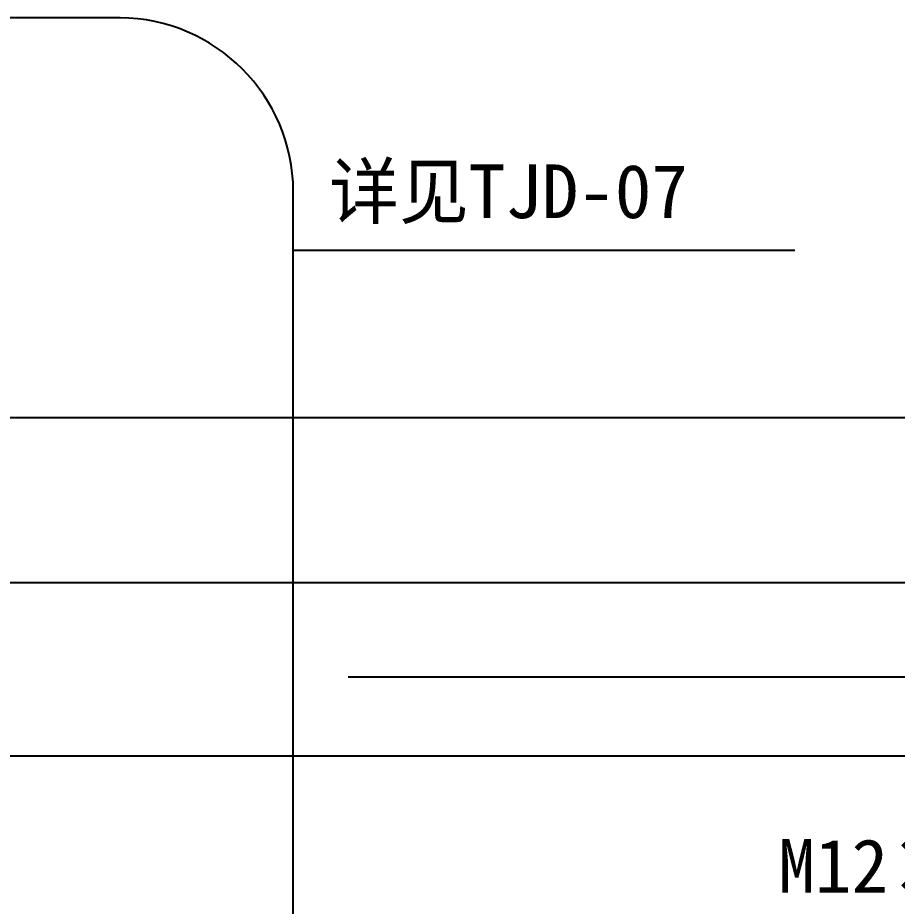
# Model space of a CAD drawing. Header units: metres. Extents: x 7322 to 9195, y 3882 to 5313.
# Drawn here: x 8296.1 to 8549.9, y 5024.9 to 5281.4 of the extents above; entities that cross this region are included whole.
import ezdxf

# ---------------------------------------------------------------- set-up
doc = ezdxf.new("R2010")
doc.units = ezdxf.units.M
for name, color, linetype in [('1', 1, 'Continuous'), ('10', 1, 'Continuous'), ('4', 4, 'Continuous'), ('附件', 5, 'Continuous')]:
    doc.layers.add(name, color=color, linetype=linetype)

msp = doc.modelspace()

# ---------------------------------------------------------------- linework, layer by layer
at = {"layer": '1'}
for p, q in [((8260.02, 5118.36), (9143.62, 5118.36)), ((8248.1, 5068.36), (8500.91, 5068.36)), ((8500.91, 5068.36), (9194.72, 5068.36))]:
    msp.add_line(p, q, dxfattribs=at)
at = {"layer": '10'}
for p, q in [((8165.42, 5166), (8675.87, 5166)), ((8391.42, 5091.17), (8675.87, 5091.17))]:
    msp.add_line(p, q, dxfattribs=at)
at = {"layer": '附件'}
msp.add_line((8375.63, 5214.33), (8520.42, 5214.33), dxfattribs=at)
msp.add_lwpolyline([(7952.28, 5231.41), (7952.28, 4958.44, 0.41), (8002.28, 4908.44), (8325.63, 4908.44, 0.41), (8375.63, 4958.44), (8375.63, 5231.41, 0.41), (8325.63, 5281.41), (8002.28, 5281.41, 0.41)], format="xyb", close=True, dxfattribs=at)

# ---------------------------------------------------------------- texts
at = {"layer": '10', "insert": (8385.97, 5239.07), "char_height": 15.5, "attachment_point": 1}
msp.add_mtext('详见TJD-07', dxfattribs=at)
at = {"layer": '4'}
msp.add_text('M12×45', height=15.5, dxfattribs=at).set_placement((8515.69, 5028.83))

doc.saveas('drawing.dxf')
